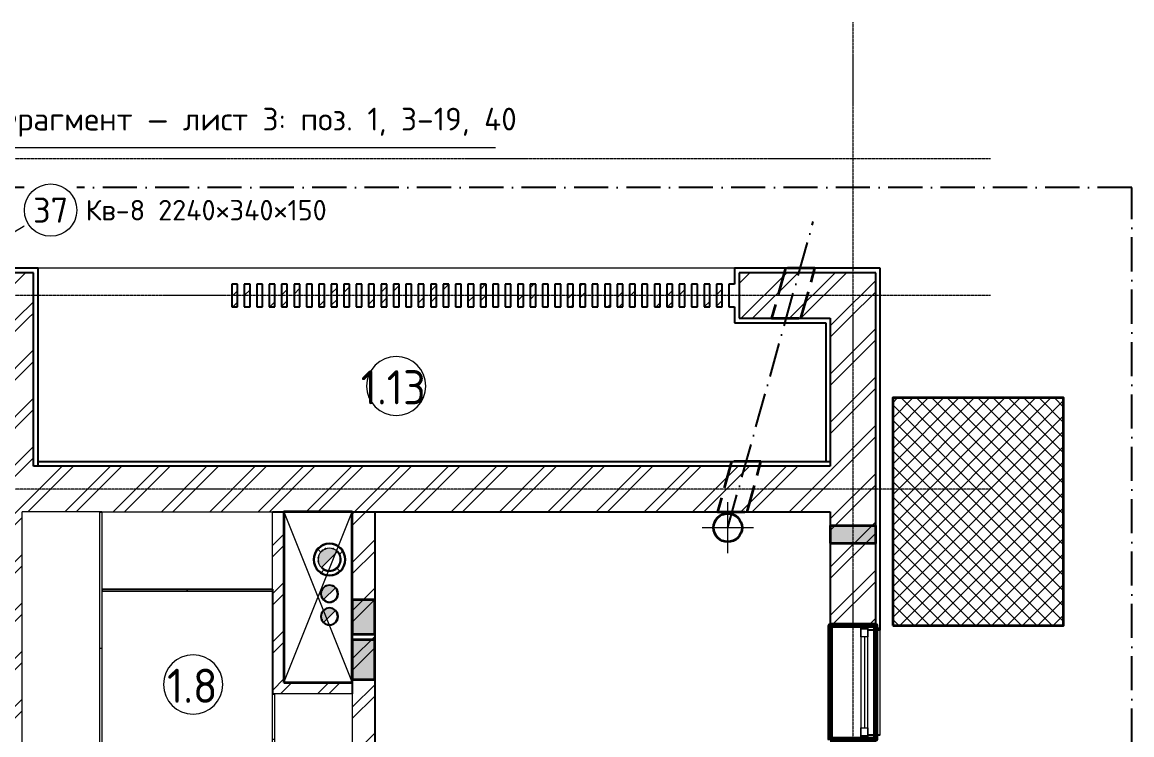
# Model space of a CAD drawing. Header units: millimetres. Extents: x -5016 to 63303, y -6019 to 98943.
# Drawn here: x 12700 to 22450, y 11640 to 17902 of the extents above; entities that cross this region are included whole.
import ezdxf
from ezdxf.enums import TextEntityAlignment as Align

# ---------------------------------------------------------------- set-up
doc = ezdxf.new("R2010")
doc.units = ezdxf.units.MM
for name, pattern in [('ОВ_ШП', [460, 300, -80, 0, -80]), ('ОВ_ШТРИХ', [330, 240, -90]), ('Осевая 12-2-2', [16, 12, -2, 0, -2])]:
    doc.linetypes.add(name, pattern=pattern)
for name, color, linetype, lineweight in [('A-AREA-IDEN', 8, 'Continuous', 13), ('A-COLS', 8, 'Continuous', 13), ('A-DETL-GENF', 9, 'Continuous', 13), ('A-FLOR', 9, 'Continuous', 13), ('A-GLAZ', 8, 'Continuous', 13), ('A-WALL', 8, 'Continuous', 13), ('A-WALL-PATT', 8, 'Continuous', 13), ('I-FURN', 9, 'Continuous', 13), ('S-GRID', 8, 'Continuous', 13), ('АР_подложка', 8, 'Continuous', 13), ('ОВ_выноски', 7, 'Continuous', 18), ('ОВ_марки', 7, 'Continuous', 18), ('ТЗ_АР', 5, 'Continuous', 35), ('ТЗ_АР_зоны', 5, 'Continuous', 13), ('ТЗ_АР_марки', 7, 'Continuous', 18), ('ТЗ_АР_площ', 8, 'Continuous', 18)]:
    doc.layers.add(name, color=color, linetype=linetype, lineweight=lineweight)
doc.styles.add('GOST', font='isocpeur.ttf', dxfattribs={"width": 0.9})
doc.styles.add('GOST Common', font='GOST_Common.ttf', dxfattribs={"height": 300})
pattern_1 = [(45, (0, 0), (-212.132, 212.132), []), (45, (0, 100), (-212.132, 212.132), [])]

# ---------------------------------------------------------------- blocks, each defined once
blk = doc.blocks.new('INT 18 Шкаф - INT 18 Шкаф-1611660-Этаж 1 - Планировка')
at = {"layer": 'I-FURN'}
for p, q in [((-400, 350), (400, 350)), ((-400, 350), (-400, -330)), ((400, -330), (400, 350)), ((400, -330), (-400, -330)), ((-398.5, -332), (-0.8, -332)), ((-398.5, -332), (-398.5, -350)), ((-0.8, -350), (-398.5, -350)), ((-0.8, -350), (-0.8, -332)), ((0.8, -332), (398.5, -332)), ((0.8, -332), (0.8, -350)), ((398.5, -350), (0.8, -350)), ((398.5, -350), (398.5, -332))]:
    blk.add_line(p, q, dxfattribs=at)
blk = doc.blocks.new('INT 20 Окно Прямоугольник 1ст - INT 20 Окно Прямоугольник 1ст 1000-3000h-1568821-Этаж 1 - Планировка')
at = {"layer": 'A-GLAZ'}
for p, q in [((460, 240), (-460, 240)), ((-500, 130), (-400, 130)), ((-470, 130), (-500, 130)), ((-470, 70), (-470, 130)), ((-400, 130), (-470, 130)), ((-470, 130), (-470, 70)), ((400, 130), (500, 130)), ((470, 130), (400, 130)), ((500, 130), (470, 130)), ((470, 130), (470, 70)), ((470, 70), (470, 130)), ((-500, 70), (-470, 70)), ((-400, 70), (-500, 70)), ((-470, 70), (-400, 70)), ((500, 70), (400, 70)), ((400, 70), (470, 70)), ((470, 70), (500, 70)), ((-500, -200), (-500, -220)), ((-500, -220), (500, -220)), ((500, -220), (500, -200))]:
    blk.add_line(p, q, dxfattribs=at)
blk = doc.blocks.new('INT 20 Откосы окон снаружи Прямоугольник - INT 20 Откосы окон снаружи Прямоугольник-1566574-Этаж 1 - Планировка')
at = {"layer": 'A-WALL', "lineweight": 25}
for p, q in [((-476.7, 30), (-476.7, -80)), ((443.3, -80), (443.3, 30))]:
    blk.add_line(p, q, dxfattribs=at)
blk = doc.blocks.new('INT 20 Створка - 05_ Правое поворотно-откидное-1566575-Этаж 1 - Планировка')
at = {"layer": 'A-GLAZ'}
for p, q in [((400, 30), (-400, 30)), ((-400, 30), (-400, -30)), ((400, 30), (-400, 30)), ((-400, 30), (-400, -30)), ((400, -30), (400, 30)), ((400, -30), (400, 30)), ((-400, 0), (400, 0)), ((-400, -30), (400, -30)), ((-400, -30), (400, -30))]:
    blk.add_line(p, q, dxfattribs=at)
blk = doc.blocks.new('INT 18 Шкаф - INT 18 Шкаф-1565127-Этаж 1 - Планировка')
at = {"layer": 'I-FURN'}
for p, q in [((-750, 350), (750, 350)), ((-750, 350), (-750, -330)), ((750, -330), (750, 350)), ((750, -330), (-750, -330)), ((-748.5, -332), (-0.8, -332)), ((-748.5, -332), (-748.5, -350)), ((-0.8, -350), (-748.5, -350)), ((-0.8, -350), (-0.8, -332)), ((0.8, -332), (748.5, -332)), ((0.8, -332), (0.8, -350)), ((748.5, -350), (0.8, -350)), ((748.5, -350), (748.5, -332))]:
    blk.add_line(p, q, dxfattribs=at)
blk = doc.blocks.new('INT 18 Шкаф - INT 18 Шкаф-1565469-Этаж 1 - Планировка')
at = {"layer": 'I-FURN'}
for p, q in [((-1200, 330), (-1200, -350)), ((-1200, 330), (1200, 330)), ((-1198.5, 350), (-1198.5, 332)), ((-0.8, 332), (-1198.5, 332)), ((-520, 350), (-0.8, 350)), ((-0.8, 332), (-0.8, 350)), ((0.8, 350), (1198.5, 350)), ((0.8, 350), (0.8, 332)), ((1198.5, 332), (0.8, 332)), ((1198.5, 332), (1198.5, 350)), ((1200, -350), (1200, 330)), ((1200, -350), (-1200, -350))]:
    blk.add_line(p, q, dxfattribs=at)
blk = doc.blocks.new('INT Марка помещения - Номер помещения _ Площадь _ Имя-1615504-Этаж 1 - Планировка')
at = {"layer": 'A-AREA-IDEN'}
for start, end in [(360, 180), (180, 360)]:
    blk.add_arc((0, 0), 2.6, start, end, dxfattribs=at)
blk = doc.blocks.new('АР_plan1')
at = {"layer": 'A-COLS'}
h = blk.add_hatch(dxfattribs=at)
h.set_pattern_fill('FP_3', color=256, style=0, pattern_type=2)
h.set_pattern_definition([(45, (0, 0), (-141.4214, 141.4214), []), (135, (0, 0), (-141.4214, -141.4214), [])])
h.paths.add_polyline_path([(17568.2, 17714.6), (17607.1, 17720.2), (17642.8, 17736.6), (17672.5, 17762.3), (17693.7, 17795.3), (17704.8, 17833), (17704.8, 17872.3), (17693.1, 17910.9), (17672.5, 17943), (17642.8, 17968.7), (17607.1, 17985.1), (17568.2, 17990.6), (17529.3, 17985.1), (17493.6, 17968.7), (17463.9, 17943), (17442.7, 17910), (17431.6, 17872.3), (17431.6, 17833), (17442.7, 17795.3), (17463.9, 17762.3), (17493.6, 17736.6), (17529.3, 17720.2)])
h.paths.add_polyline_path([(17568.2, 17752.6), (17534, 17758.7), (17503.9, 17776), (17481.6, 17802.6), (17471.6, 17826.8), (17468.2, 17852.6), (17471.6, 17878.5), (17481.6, 17902.6), (17497.5, 17923.4), (17518.2, 17939.2), (17542.3, 17949.2), (17568.2, 17952.6), (17594.1, 17949.2), (17618.2, 17939.2), (17638.1, 17922.5), (17654.8, 17902.6), (17666.7, 17870), (17666.7, 17835.3), (17654.8, 17802.6), (17632.5, 17776), (17602.4, 17758.7)])
at = {"layer": 'A-DETL-GENF'}
for points in [[(17497.5, 17781.9), (17638.9, 17923.4), (17618.2, 17939.2), (17594.1, 17949.2), (17568.2, 17952.6), (17542.3, 17949.2), (17518.2, 17939.2), (17497.5, 17923.4), (17481.6, 17902.6), (17471.6, 17878.5), (17468.2, 17852.6), (17471.6, 17826.8), (17481.6, 17802.6)], [(17516.6, 17501), (17619.8, 17604.3), (17604.7, 17615.9), (17587.1, 17623.2), (17568.2, 17625.6), (17549.3, 17623.2), (17531.7, 17615.9), (17516.6, 17604.3), (17505, 17589.1), (17497.7, 17571.5), (17495.2, 17552.6), (17497.7, 17533.7), (17505, 17516.1)], [(17516.6, 17301), (17619.8, 17404.3), (17604.7, 17415.9), (17587.1, 17423.2), (17568.2, 17425.6), (17549.3, 17423.2), (17531.7, 17415.9), (17516.6, 17404.3), (17503.7, 17386), (17497.7, 17371.5), (17495.2, 17352.6), (17497.7, 17333.7), (17505, 17316.1)]]:
    blk.add_hatch(color=256, dxfattribs=at).paths.add_polyline_path(points)
at = {"layer": 'A-WALL-PATT', "lineweight": 9}
h = blk.add_hatch(dxfattribs=at)
h.set_pattern_fill('FP_1', color=256, style=0, pattern_type=2)
h.set_pattern_definition(pattern_1)
h.paths.add_polyline_path([(14929.8, 19972.6), (14968.2, 19972.6), (14968.2, 20372.6), (14428.2, 20372.6), (14428.2, 19972.6), (14568.2, 19972.6)])
h.paths.add_polyline_path([(11868.2, 19972.6), (12008.2, 19972.6), (12008.2, 20372.6), (11868.2, 20372.6), (11868.2, 20242.6)])
h = blk.add_hatch(dxfattribs=at)
h.set_pattern_fill('FP_1', color=256, style=0, pattern_type=2)
h.set_pattern_definition(pattern_1)
h.paths.add_polyline_path([(21968.2, 19972.6), (22368.2, 19972.6), (22368.2, 20372.6), (21168.2, 20372.6), (21168.2, 19972.6)])
h = blk.add_hatch(dxfattribs=at)
h.set_pattern_fill('FP_1', color=256, style=0, pattern_type=2)
h.set_pattern_definition(pattern_1)
h.paths.add_polyline_path([(16710.8, 20072.6), (16760.8, 20072.6), (16760.8, 20272.6), (16710.8, 20272.6)])
h = blk.add_hatch(dxfattribs=at)
h.set_pattern_fill('FP_1', color=256, style=0, pattern_type=2)
h.set_pattern_definition(pattern_1)
h.paths.add_polyline_path([(16820, 20072.6), (16870, 20072.6), (16870, 20272.6), (16820, 20272.6)])
h = blk.add_hatch(dxfattribs=at)
h.set_pattern_fill('FP_1', color=256, style=0, pattern_type=2)
h.set_pattern_definition(pattern_1)
h.paths.add_polyline_path([(17038.4, 20072.6), (17088.4, 20072.6), (17088.4, 20272.6), (17038.4, 20272.6)])
h = blk.add_hatch(dxfattribs=at)
h.set_pattern_fill('FP_1', color=256, style=0, pattern_type=2)
h.set_pattern_definition(pattern_1)
h.paths.add_polyline_path([(17147.6, 20072.6), (17197.6, 20072.6), (17197.6, 20272.6), (17147.6, 20272.6)])
h = blk.add_hatch(dxfattribs=at)
h.set_pattern_fill('FP_1', color=256, style=0, pattern_type=2)
h.set_pattern_definition(pattern_1)
h.paths.add_polyline_path([(17256.8, 20072.6), (17306.8, 20072.6), (17306.8, 20272.6), (17256.8, 20272.6)])
h = blk.add_hatch(dxfattribs=at)
h.set_pattern_fill('FP_1', color=256, style=0, pattern_type=2)
h.set_pattern_definition(pattern_1)
h.paths.add_polyline_path([(17475.1, 20072.6), (17525.1, 20072.6), (17525.1, 20272.6), (17475.1, 20272.6)])
h = blk.add_hatch(dxfattribs=at)
h.set_pattern_fill('FP_1', color=256, style=0, pattern_type=2)
h.set_pattern_definition(pattern_1)
h.paths.add_polyline_path([(17584.3, 20072.6), (17634.3, 20072.6), (17634.3, 20272.6), (17584.3, 20272.6)])
h = blk.add_hatch(dxfattribs=at)
h.set_pattern_fill('FP_1', color=256, style=0, pattern_type=2)
h.set_pattern_definition(pattern_1)
h.paths.add_polyline_path([(17693.5, 20072.6), (17743.5, 20072.6), (17743.5, 20272.6), (17693.5, 20272.6)])
h = blk.add_hatch(dxfattribs=at)
h.set_pattern_fill('FP_1', color=256, style=0, pattern_type=2)
h.set_pattern_definition(pattern_1)
h.paths.add_polyline_path([(17802.7, 20072.6), (17852.7, 20072.6), (17852.7, 20272.6), (17802.7, 20272.6)])
h = blk.add_hatch(dxfattribs=at)
h.set_pattern_fill('FP_1', color=256, style=0, pattern_type=2)
h.set_pattern_definition(pattern_1)
h.paths.add_polyline_path([(17911.9, 20072.6), (17961.9, 20072.6), (17961.9, 20272.6), (17911.9, 20272.6)])
h = blk.add_hatch(dxfattribs=at)
h.set_pattern_fill('FP_1', color=256, style=0, pattern_type=2)
h.set_pattern_definition(pattern_1)
h.paths.add_polyline_path([(18021.1, 20072.6), (18071.1, 20072.6), (18071.1, 20272.6), (18021.1, 20272.6)])
h = blk.add_hatch(dxfattribs=at)
h.set_pattern_fill('FP_1', color=256, style=0, pattern_type=2)
h.set_pattern_definition(pattern_1)
h.paths.add_polyline_path([(18130.2, 20072.6), (18180.2, 20072.6), (18180.2, 20272.6), (18130.2, 20272.6)])
h = blk.add_hatch(dxfattribs=at)
h.set_pattern_fill('FP_1', color=256, style=0, pattern_type=2)
h.set_pattern_definition(pattern_1)
h.paths.add_polyline_path([(18239.4, 20072.6), (18289.4, 20072.6), (18289.4, 20272.6), (18239.4, 20272.6)])
h = blk.add_hatch(dxfattribs=at)
h.set_pattern_fill('FP_1', color=256, style=0, pattern_type=2)
h.set_pattern_definition(pattern_1)
h.paths.add_polyline_path([(18348.6, 20072.6), (18398.6, 20072.6), (18398.6, 20272.6), (18348.6, 20272.6)])
h = blk.add_hatch(dxfattribs=at)
h.set_pattern_fill('FP_1', color=256, style=0, pattern_type=2)
h.set_pattern_definition(pattern_1)
h.paths.add_polyline_path([(18457.8, 20072.6), (18507.8, 20072.6), (18507.8, 20272.6), (18457.8, 20272.6)])
h = blk.add_hatch(dxfattribs=at)
h.set_pattern_fill('FP_1', color=256, style=0, pattern_type=2)
h.set_pattern_definition(pattern_1)
h.paths.add_polyline_path([(18567, 20072.6), (18617, 20072.6), (18617, 20272.6), (18567, 20272.6)])
h = blk.add_hatch(dxfattribs=at)
h.set_pattern_fill('FP_1', color=256, style=0, pattern_type=2)
h.set_pattern_definition(pattern_1)
h.paths.add_polyline_path([(18676.2, 20072.6), (18726.2, 20072.6), (18726.2, 20272.6), (18676.2, 20272.6)])
h = blk.add_hatch(dxfattribs=at)
h.set_pattern_fill('FP_1', color=256, style=0, pattern_type=2)
h.set_pattern_definition(pattern_1)
h.paths.add_polyline_path([(18785.3, 20072.6), (18835.3, 20072.6), (18835.3, 20272.6), (18785.3, 20272.6)])
h = blk.add_hatch(dxfattribs=at)
h.set_pattern_fill('FP_1', color=256, style=0, pattern_type=2)
h.set_pattern_definition(pattern_1)
h.paths.add_polyline_path([(18894.5, 20072.6), (18944.5, 20072.6), (18944.5, 20272.6), (18894.5, 20272.6)])
h = blk.add_hatch(dxfattribs=at)
h.set_pattern_fill('FP_1', color=256, style=0, pattern_type=2)
h.set_pattern_definition(pattern_1)
h.paths.add_polyline_path([(19112.9, 20072.6), (19162.9, 20072.6), (19162.9, 20272.6), (19112.9, 20272.6)])
h = blk.add_hatch(dxfattribs=at)
h.set_pattern_fill('FP_1', color=256, style=0, pattern_type=2)
h.set_pattern_definition(pattern_1)
h.paths.add_polyline_path([(19222.1, 20072.6), (19272.1, 20072.6), (19272.1, 20272.6), (19222.1, 20272.6)])
h = blk.add_hatch(dxfattribs=at)
h.set_pattern_fill('FP_1', color=256, style=0, pattern_type=2)
h.set_pattern_definition(pattern_1)
h.paths.add_polyline_path([(19331.3, 20072.6), (19381.3, 20072.6), (19381.3, 20272.6), (19331.3, 20272.6)])
h = blk.add_hatch(dxfattribs=at)
h.set_pattern_fill('FP_1', color=256, style=0, pattern_type=2)
h.set_pattern_definition(pattern_1)
h.paths.add_polyline_path([(19549.6, 20072.6), (19599.6, 20072.6), (19599.6, 20272.6), (19549.6, 20272.6)])
h = blk.add_hatch(dxfattribs=at)
h.set_pattern_fill('FP_1', color=256, style=0, pattern_type=2)
h.set_pattern_definition(pattern_1)
h.paths.add_polyline_path([(19658.8, 20072.6), (19708.8, 20072.6), (19708.8, 20272.6), (19658.8, 20272.6)])
h = blk.add_hatch(dxfattribs=at)
h.set_pattern_fill('FP_1', color=256, style=0, pattern_type=2)
h.set_pattern_definition(pattern_1)
h.paths.add_polyline_path([(19768, 20072.6), (19818, 20072.6), (19818, 20272.6), (19768, 20272.6)])
h = blk.add_hatch(dxfattribs=at)
h.set_pattern_fill('FP_1', color=256, style=0, pattern_type=2)
h.set_pattern_definition(pattern_1)
h.paths.add_polyline_path([(19986.4, 20072.6), (20036.4, 20072.6), (20036.4, 20272.6), (19986.4, 20272.6)])
h = blk.add_hatch(dxfattribs=at)
h.set_pattern_fill('FP_1', color=256, style=0, pattern_type=2)
h.set_pattern_definition(pattern_1)
h.paths.add_polyline_path([(20095.5, 20072.6), (20145.5, 20072.6), (20145.5, 20272.6), (20095.5, 20272.6)])
h = blk.add_hatch(dxfattribs=at)
h.set_pattern_fill('FP_1', color=256, style=0, pattern_type=2)
h.set_pattern_definition(pattern_1)
h.paths.add_polyline_path([(20204.7, 20072.6), (20254.7, 20072.6), (20254.7, 20272.6), (20204.7, 20272.6)])
h = blk.add_hatch(dxfattribs=at)
h.set_pattern_fill('FP_1', color=256, style=0, pattern_type=2)
h.set_pattern_definition(pattern_1)
h.paths.add_polyline_path([(20423.1, 20072.6), (20473.1, 20072.6), (20473.1, 20272.6), (20423.1, 20272.6)])
h = blk.add_hatch(dxfattribs=at)
h.set_pattern_fill('FP_1', color=256, style=0, pattern_type=2)
h.set_pattern_definition(pattern_1)
h.paths.add_polyline_path([(20532.3, 20072.6), (20582.3, 20072.6), (20582.3, 20272.6), (20532.3, 20272.6)])
h = blk.add_hatch(dxfattribs=at)
h.set_pattern_fill('FP_1', color=256, style=0, pattern_type=2)
h.set_pattern_definition(pattern_1)
h.paths.add_polyline_path([(20641.5, 20072.6), (20691.5, 20072.6), (20691.5, 20272.6), (20641.5, 20272.6)])
h = blk.add_hatch(dxfattribs=at)
h.set_pattern_fill('FP_1', color=256, style=0, pattern_type=2)
h.set_pattern_definition(pattern_1)
h.paths.add_polyline_path([(20859.8, 20072.6), (20909.8, 20072.6), (20909.8, 20272.6), (20859.8, 20272.6)])
h = blk.add_hatch(dxfattribs=at)
h.set_pattern_fill('FP_1', color=256, style=0, pattern_type=2)
h.set_pattern_definition(pattern_1)
h.paths.add_polyline_path([(20969, 20072.6), (21019, 20072.6), (21019, 20272.6), (20969, 20272.6)])
h = blk.add_hatch(dxfattribs=at)
h.set_pattern_fill('FP_1', color=256, style=0, pattern_type=2)
h.set_pattern_definition(pattern_1)
h.paths.add_polyline_path([(14568.2, 18672.6), (14968.2, 18672.6), (14968.2, 19972.6), (14568.2, 19972.6)])
h = blk.add_hatch(dxfattribs=at)
h.set_pattern_fill('FP_1', color=256, style=0, pattern_type=2)
h.set_pattern_definition(pattern_1)
h.paths.add_polyline_path([(22368.2, 18672.6), (22368.2, 19972.6), (21968.2, 19972.6), (21968.2, 18672.6), (22150.4, 18672.6)])
h = blk.add_hatch(dxfattribs=at)
h.set_pattern_fill('FP_1', color=256, style=0, pattern_type=2)
h.set_pattern_definition(pattern_1)
h.paths.add_polyline_path([(21968.2, 18272.6), (21968.2, 18672.6), (14568.2, 18672.6), (14568.2, 18272.6), (20706.2, 18272.6)])
h = blk.add_hatch(dxfattribs=at)
h.set_pattern_fill('FP_1', color=256, style=0, pattern_type=2)
h.set_pattern_definition(pattern_1)
h.paths.add_polyline_path([(21968.2, 5972.6), (22368.2, 5972.6), (22368.2, 7012.6), (22298.2, 7012.6), (22298.2, 8732.6), (22368.2, 8732.6), (22368.2, 10662.6), (22298.2, 10662.6), (22298.2, 12382.6), (22368.2, 12382.6), (22368.2, 14147.6), (21968.2, 14147.6), (21968.2, 12422.6), (22238.2, 12422.6), (22238.2, 10622.6), (21968.2, 10622.6), (21968.2, 8772.6), (22238.2, 8772.6), (22238.2, 6972.6), (21968.2, 6972.6), (21968.2, 6100.5)])
h.paths.add_polyline_path([(22368.2, 15247.6), (22368.2, 16272.6), (21968.2, 16272.6), (21968.2, 15247.6)])
h.paths.add_polyline_path([(21968.2, 17272.6), (22368.2, 17272.6), (22368.2, 18672.6), (21968.2, 18672.6), (21968.2, 18173.4)])
h = blk.add_hatch(dxfattribs=at)
h.set_pattern_fill('FP_1', color=256, style=0, pattern_type=2)
h.set_pattern_definition(pattern_1)
h.paths.add_polyline_path([(14868.2, 5972.6), (14868.2, 7372.6), (14568.2, 7372.6), (14568.2, 5972.6)])
h.paths.add_polyline_path([(14868.2, 8272.6), (14868.2, 13947.6), (14568.2, 13947.6), (14568.2, 8272.6)])
h.paths.add_polyline_path([(14568.2, 15447.6), (14868.2, 15447.6), (14868.2, 18272.6), (14568.2, 18272.6), (14568.2, 15872.6)])
h = blk.add_hatch(dxfattribs=at)
h.set_pattern_fill('FP_1', color=256, style=0, pattern_type=2)
h.set_pattern_definition(pattern_1)
h.paths.add_polyline_path([(17168.2, 16672.6), (17168.2, 18272.6), (17068.2, 18272.6), (17068.2, 16672.6), (17088.2, 16672.6)])
h = blk.add_hatch(dxfattribs=at)
h.set_pattern_fill('FP_1', color=256, style=0, pattern_type=2)
h.set_pattern_definition(pattern_1)
h.paths.add_polyline_path([(17968.2, 13722.6), (17968.2, 14247.6), (17768.2, 14247.6), (17768.2, 13722.6), (17818, 13722.6)])
h.paths.add_polyline_path([(17768.2, 15147.6), (17968.2, 15147.6), (17968.2, 18272.6), (17768.2, 18272.6), (17768.2, 15672.6)])
h = blk.add_hatch(dxfattribs=at)
h.set_pattern_fill('FP_1', color=256, style=0, pattern_type=2)
h.set_pattern_definition(pattern_1)
h.paths.add_polyline_path([(17168.2, 16772.6), (17168.2, 16672.6), (17768.2, 16672.6), (17768.2, 16772.6)])
at = {"layer": 'A-COLS', "lineweight": 25}
for centre, radius, start, end in [((17568.2, 17852.6), 140, 90, 270), ((17568.2, 17852.6), 138, 90, 270), ((17568.2, 17852.6), 138, 90, 270), ((17568.2, 17852.6), 100, 107.97699, 113.35458), ((17568.2, 17852.6), 100, 107.97699, 113.35458), ((17568.2, 17852.6), 140, 270, 90), ((17568.2, 17852.6), 138, 270, 90), ((17568.2, 17852.6), 138, 270, 90), ((17568.2, 17852.6), 100, 66.64542, 72.02301), ((17568.2, 17852.6), 100, 66.64542, 72.02301), ((17568.2, 17852.6), 100, 167.97699, 173.35458), ((17568.2, 17852.6), 100, 167.97699, 173.35458), ((17568.2, 17852.6), 100, 126.64542, 132.02301), ((17568.2, 17852.6), 100, 126.64542, 132.02301), ((17568.2, 17852.6), 100, 270, 44.96173), ((17568.2, 17852.6), 100, 270, 44.96173), ((17568.2, 17852.6), 98, 270, 44.23197), ((17568.2, 17852.6), 100, 47.97699, 53.35458), ((17568.2, 17852.6), 100, 47.97699, 53.35458), ((17568.2, 17852.6), 100, 186.64542, 192.02301), ((17568.2, 17852.6), 100, 186.64542, 192.02301), ((17568.2, 17852.6), 100, 224.96173, 270), ((17568.2, 17852.6), 100, 224.96173, 270), ((17568.2, 17852.6), 98, 224.96173, 270), ((17568.2, 17552.6), 75, 90, 270), ((17568.2, 17552.6), 73, 154.97124, 160.02876), ((17568.2, 17552.6), 73, 109.97124, 115.02876), ((17568.2, 17552.6), 75, 270, 90), ((17568.2, 17552.6), 73, 270, 45), ((17568.2, 17552.6), 73, 64.97124, 70.02876), ((17568.2, 17552.6), 73, 199.97124, 205.02876), ((17568.2, 17552.6), 73, 225, 270), ((17568.2, 17352.6), 75, 90, 270), ((17568.2, 17352.6), 73, 154.97124, 160.02876), ((17568.2, 17352.6), 73, 109.97124, 115.02876), ((17568.2, 17352.6), 75, 270, 90), ((17568.2, 17352.6), 73, 270, 45), ((17568.2, 17352.6), 73, 64.97124, 70.02876), ((17568.2, 17352.6), 73, 199.97124, 205.02876), ((17568.2, 17352.6), 73, 225, 270)]:
    blk.add_arc(centre, radius, start, end, dxfattribs=at)
at = {"layer": 'A-DETL-GENF'}
for p, q in [((17497.5, 17781.9), (17638.9, 17923.4)), ((17516.6, 17501), (17619.8, 17604.3)), ((17516.6, 17301), (17619.8, 17404.3))]:
    blk.add_line(p, q, dxfattribs=at)
for centre, radius in [((17568.2, 17852.6), 100), ((17568.2, 17552.6), 73), ((17568.2, 17352.6), 73)]:
    blk.add_arc(centre, radius, 45, 225, dxfattribs=at)
at = {"layer": 'A-FLOR'}
blk.add_line((21128.2, 20412.6), (15008.2, 20412.6), dxfattribs=at)
at = {"layer": 'A-WALL', "lineweight": 25}
for p, q in [((15008.2, 20412.6), (14388.2, 20412.6)), ((15008.2, 18672.6), (15008.2, 20412.6)), ((21128.2, 20412.6), (21128.2, 20272.6)), ((22408.2, 20412.6), (21128.2, 20412.6)), ((22408.2, 17232.6), (22408.2, 20412.6)), ((14968.2, 20372.6), (14428.2, 20372.6)), ((14968.2, 18672.6), (14968.2, 20372.6)), ((22368.2, 20372.6), (21168.2, 20372.6)), ((21168.2, 20372.6), (21168.2, 19972.6)), ((22368.2, 17272.6), (22368.2, 20372.6)), ((16710.8, 20272.6), (16710.8, 20072.6)), ((16760.8, 20272.6), (16710.8, 20272.6)), ((16760.8, 20072.6), (16760.8, 20272.6)), ((16820, 20272.6), (16820, 20072.6)), ((16870, 20272.6), (16820, 20272.6)), ((16870, 20072.6), (16870, 20272.6)), ((16929.2, 20272.6), (16929.2, 20072.6)), ((16979.2, 20272.6), (16929.2, 20272.6)), ((16979.2, 20072.6), (16979.2, 20272.6)), ((17038.4, 20272.6), (17038.4, 20072.6)), ((17088.4, 20272.6), (17038.4, 20272.6)), ((17088.4, 20072.6), (17088.4, 20272.6)), ((17147.6, 20272.6), (17147.6, 20072.6)), ((17197.6, 20272.6), (17147.6, 20272.6)), ((17197.6, 20072.6), (17197.6, 20272.6)), ((17256.8, 20272.6), (17256.8, 20072.6)), ((17306.8, 20272.6), (17256.8, 20272.6)), ((17306.8, 20072.6), (17306.8, 20272.6)), ((17365.9, 20272.6), (17365.9, 20072.6)), ((17415.9, 20272.6), (17365.9, 20272.6)), ((17415.9, 20072.6), (17415.9, 20272.6)), ((17475.1, 20272.6), (17475.1, 20072.6)), ((17525.1, 20272.6), (17475.1, 20272.6)), ((17525.1, 20072.6), (17525.1, 20272.6)), ((17584.3, 20272.6), (17584.3, 20072.6)), ((17634.3, 20272.6), (17584.3, 20272.6)), ((17634.3, 20072.6), (17634.3, 20272.6)), ((17693.5, 20272.6), (17693.5, 20072.6)), ((17743.5, 20272.6), (17693.5, 20272.6)), ((17743.5, 20072.6), (17743.5, 20272.6)), ((17802.7, 20272.6), (17802.7, 20072.6)), ((17852.7, 20272.6), (17802.7, 20272.6)), ((17852.7, 20072.6), (17852.7, 20272.6)), ((17911.9, 20272.6), (17911.9, 20072.6)), ((17961.9, 20272.6), (17911.9, 20272.6)), ((17961.9, 20072.6), (17961.9, 20272.6)), ((18021.1, 20272.6), (18021.1, 20072.6)), ((18071.1, 20272.6), (18021.1, 20272.6)), ((18071.1, 20072.6), (18071.1, 20272.6)), ((18130.2, 20272.6), (18130.2, 20072.6)), ((18180.2, 20272.6), (18130.2, 20272.6)), ((18180.2, 20072.6), (18180.2, 20272.6)), ((18239.4, 20272.6), (18239.4, 20072.6)), ((18289.4, 20272.6), (18239.4, 20272.6)), ((18289.4, 20072.6), (18289.4, 20272.6)), ((18348.6, 20272.6), (18348.6, 20072.6)), ((18398.6, 20272.6), (18348.6, 20272.6)), ((18398.6, 20072.6), (18398.6, 20272.6)), ((18457.8, 20272.6), (18457.8, 20072.6)), ((18507.8, 20272.6), (18457.8, 20272.6)), ((18507.8, 20072.6), (18507.8, 20272.6)), ((18567, 20272.6), (18567, 20072.6)), ((18617, 20272.6), (18567, 20272.6)), ((18617, 20072.6), (18617, 20272.6)), ((18676.2, 20272.6), (18676.2, 20072.6)), ((18726.2, 20272.6), (18676.2, 20272.6)), ((18726.2, 20072.6), (18726.2, 20272.6)), ((18785.3, 20272.6), (18785.3, 20072.6)), ((18835.3, 20272.6), (18785.3, 20272.6)), ((18835.3, 20072.6), (18835.3, 20272.6)), ((18894.5, 20272.6), (18894.5, 20072.6)), ((18944.5, 20272.6), (18894.5, 20272.6)), ((18944.5, 20072.6), (18944.5, 20272.6)), ((19003.7, 20272.6), (19003.7, 20072.6)), ((19053.7, 20272.6), (19003.7, 20272.6)), ((19053.7, 20072.6), (19053.7, 20272.6)), ((19112.9, 20272.6), (19112.9, 20072.6)), ((19162.9, 20272.6), (19112.9, 20272.6)), ((19162.9, 20072.6), (19162.9, 20272.6)), ((19222.1, 20272.6), (19222.1, 20072.6)), ((19272.1, 20272.6), (19222.1, 20272.6)), ((19272.1, 20072.6), (19272.1, 20272.6)), ((19331.3, 20272.6), (19331.3, 20072.6)), ((19381.3, 20272.6), (19331.3, 20272.6)), ((19381.3, 20072.6), (19381.3, 20272.6)), ((19440.4, 20272.6), (19440.4, 20072.6)), ((19490.4, 20272.6), (19440.4, 20272.6)), ((19490.4, 20072.6), (19490.4, 20272.6)), ((19549.6, 20272.6), (19549.6, 20072.6)), ((19599.6, 20272.6), (19549.6, 20272.6)), ((19599.6, 20072.6), (19599.6, 20272.6)), ((19658.8, 20272.6), (19658.8, 20072.6)), ((19708.8, 20272.6), (19658.8, 20272.6)), ((19708.8, 20072.6), (19708.8, 20272.6)), ((19768, 20272.6), (19768, 20072.6)), ((19818, 20272.6), (19768, 20272.6)), ((19818, 20072.6), (19818, 20272.6)), ((19877.2, 20272.6), (19877.2, 20072.6)), ((19927.2, 20272.6), (19877.2, 20272.6)), ((19927.2, 20072.6), (19927.2, 20272.6)), ((19986.4, 20272.6), (19986.4, 20072.6)), ((20036.4, 20272.6), (19986.4, 20272.6)), ((20036.4, 20072.6), (20036.4, 20272.6)), ((20095.5, 20272.6), (20095.5, 20072.6)), ((20145.5, 20272.6), (20095.5, 20272.6)), ((20145.5, 20072.6), (20145.5, 20272.6)), ((20204.7, 20272.6), (20204.7, 20072.6)), ((20254.7, 20272.6), (20204.7, 20272.6)), ((20254.7, 20072.6), (20254.7, 20272.6)), ((20313.9, 20272.6), (20313.9, 20072.6)), ((20363.9, 20272.6), (20313.9, 20272.6)), ((20363.9, 20072.6), (20363.9, 20272.6)), ((20423.1, 20272.6), (20423.1, 20072.6)), ((20473.1, 20272.6), (20423.1, 20272.6)), ((20473.1, 20072.6), (20473.1, 20272.6)), ((20532.3, 20272.6), (20532.3, 20072.6)), ((20582.3, 20272.6), (20532.3, 20272.6)), ((20582.3, 20072.6), (20582.3, 20272.6)), ((20641.5, 20272.6), (20641.5, 20072.6)), ((20691.5, 20272.6), (20641.5, 20272.6)), ((20691.5, 20072.6), (20691.5, 20272.6)), ((20750.6, 20272.6), (20750.6, 20072.6)), ((20800.6, 20272.6), (20750.6, 20272.6)), ((20800.6, 20072.6), (20800.6, 20272.6)), ((20859.8, 20272.6), (20859.8, 20072.6)), ((20909.8, 20272.6), (20859.8, 20272.6)), ((20909.8, 20072.6), (20909.8, 20272.6)), ((20969, 20272.6), (20969, 20072.6)), ((21019, 20272.6), (20969, 20272.6)), ((21019, 20072.6), (21019, 20272.6)), ((21078.2, 20272.6), (21078.2, 20072.6)), ((21128.2, 20272.6), (21078.2, 20272.6)), ((16710.8, 20072.6), (16760.8, 20072.6)), ((16820, 20072.6), (16870, 20072.6)), ((16929.2, 20072.6), (16979.2, 20072.6)), ((17038.4, 20072.6), (17088.4, 20072.6)), ((17147.6, 20072.6), (17197.6, 20072.6)), ((17256.8, 20072.6), (17306.8, 20072.6)), ((17365.9, 20072.6), (17415.9, 20072.6)), ((17475.1, 20072.6), (17525.1, 20072.6)), ((17584.3, 20072.6), (17634.3, 20072.6)), ((17693.5, 20072.6), (17743.5, 20072.6)), ((17802.7, 20072.6), (17852.7, 20072.6)), ((17911.9, 20072.6), (17961.9, 20072.6)), ((18021.1, 20072.6), (18071.1, 20072.6)), ((18130.2, 20072.6), (18180.2, 20072.6)), ((18239.4, 20072.6), (18289.4, 20072.6)), ((18348.6, 20072.6), (18398.6, 20072.6)), ((18457.8, 20072.6), (18507.8, 20072.6)), ((18567, 20072.6), (18617, 20072.6)), ((18676.2, 20072.6), (18726.2, 20072.6)), ((18785.3, 20072.6), (18835.3, 20072.6)), ((18894.5, 20072.6), (18944.5, 20072.6)), ((19003.7, 20072.6), (19053.7, 20072.6)), ((19112.9, 20072.6), (19162.9, 20072.6)), ((19222.1, 20072.6), (19272.1, 20072.6)), ((19331.3, 20072.6), (19381.3, 20072.6)), ((19440.4, 20072.6), (19490.4, 20072.6)), ((19549.6, 20072.6), (19599.6, 20072.6)), ((19658.8, 20072.6), (19708.8, 20072.6)), ((19768, 20072.6), (19818, 20072.6)), ((19877.2, 20072.6), (19927.2, 20072.6)), ((19986.4, 20072.6), (20036.4, 20072.6)), ((20095.5, 20072.6), (20145.5, 20072.6)), ((20204.7, 20072.6), (20254.7, 20072.6)), ((20313.9, 20072.6), (20363.9, 20072.6)), ((20423.1, 20072.6), (20473.1, 20072.6)), ((20532.3, 20072.6), (20582.3, 20072.6)), ((20641.5, 20072.6), (20691.5, 20072.6)), ((20750.6, 20072.6), (20800.6, 20072.6)), ((20859.8, 20072.6), (20909.8, 20072.6)), ((20969, 20072.6), (21019, 20072.6)), ((21078.2, 20072.6), (21128.2, 20072.6)), ((21128.2, 20072.6), (21128.2, 19932.6)), ((21128.2, 19932.6), (21928.2, 19932.6)), ((21168.2, 19972.6), (21968.2, 19972.6)), ((21928.2, 19932.6), (21928.2, 18712.6)), ((21968.2, 19972.6), (21968.2, 18672.6)), ((21968.2, 18672.6), (14968.2, 18672.6)), ((21968.2, 18712.6), (15008.2, 18712.6)), ((15548.2, 18272.6), (15568.2, 18272.6)), ((17068.2, 18272.6), (21968.2, 18272.6)), ((17168.2, 16772.6), (17168.2, 18272.6)), ((17768.2, 18272.6), (17768.2, 16672.6)), ((17968.2, 15147.6), (17968.2, 18272.6)), ((21968.2, 18272.6), (21968.2, 17272.6)), ((17068.2, 17592.6), (17068.2, 16672.6)), ((21968.2, 17272.6), (22368.2, 17272.6)), ((22368.2, 17272.6), (22408.2, 17232.6)), ((17768.2, 16772.6), (17168.2, 16772.6)), ((17068.2, 16672.6), (17088.2, 16672.6))]:
    blk.add_line(p, q, dxfattribs=at)
at = {"layer": 'S-GRID', "color": 251, "linetype": 'Осевая 12-2-2', "true_color": 0x646464}
for p, q in [((22168.2, 22574.8), (22168.2, -1346.2)), ((23375.6, 21372.6), (-1176.1, 21372.6)), ((23375.6, 20172.6), (-1176.1, 20172.6)), ((23375.6, 18472.6), (-1176.1, 18472.6))]:
    blk.add_line(p, q, dxfattribs=at)
at = {"layer": 'A-AREA-IDEN', "xscale": 99.99999999999993, "yscale": 99.99999999999993, "zscale": 99.99999999999993}
for p in [(18154.8, 19377.7), (16369.9, 16754.9)]:
    blk.add_blockref('INT Марка помещения - Номер помещения _ Площадь _ Имя-1615504-Этаж 1 - Планировка', p, dxfattribs=at)
at = {"layer": 'A-GLAZ', "rotation": 269.9999999999999}
for name, p in [('INT 20 Окно Прямоугольник 1ст - INT 20 Окно Прямоугольник 1ст 1000-3000h-1568821-Этаж 1 - Планировка', (22168.2, 16772.6)), ('INT 20 Створка - 05_ Правое поворотно-откидное-1566575-Этаж 1 - Планировка', (22268.2, 16772.6))]:
    blk.add_blockref(name, p, dxfattribs=at)
at = {"layer": 'A-WALL', "lineweight": 25, "rotation": 269.9999999999999}
blk.add_blockref('INT 20 Откосы окон снаружи Прямоугольник - INT 20 Откосы окон снаружи Прямоугольник-1566574-Этаж 1 - Планировка', (22378.2, 16755.9), dxfattribs=at)
at = {"layer": 'I-FURN'}
for name, p, rotation in [('INT 18 Шкаф - INT 18 Шкаф-1565469-Этаж 1 - Планировка', (15218.2, 17072.6), 270.0000000000002), ('INT 18 Шкаф - INT 18 Шкаф-1611660-Этаж 1 - Планировка', (17418.2, 16272.6), 269.9999999999993)]:
    blk.add_blockref(name, p, dxfattribs=dict(at, rotation=rotation))
blk.add_blockref('INT 18 Шкаф - INT 18 Шкаф-1565127-Этаж 1 - Планировка', (16318.2, 17922.6), dxfattribs=at)
at = {"layer": 'A-AREA-IDEN', "char_height": 300, "attachment_point": 1, "style": 'GOST Common'}
for s, insert, width in [('1.13', (17843.4, 19516.5), 761.603), ('1.8', (16141, 16893.7), 561.181)]:
    blk.add_mtext(s, dxfattribs=dict(at, insert=insert, width=width))

msp = doc.modelspace()

# ---------------------------------------------------------------- block references
at = {"layer": 'АР_подложка'}
msp.add_blockref('АР_plan1', (-2168, -4673), dxfattribs=at)

# ---------------------------------------------------------------- next in the draw order: hatches: boundary and pattern name
at = {"layer": 'ТЗ_АР'}
for points in [[(19800, 13325), (20200, 13325), (20200, 13475), (19800, 13475)], [(15600, 12525), (15800, 12525), (15800, 12825), (15600, 12825)], [(15600, 12125), (15800, 12125), (15800, 12475), (15600, 12475)]]:
    msp.add_hatch(color=5, dxfattribs=at).paths.add_polyline_path(points)
at = {"layer": 'ТЗ_АР_площ'}
h = msp.add_hatch(dxfattribs=at)
h.set_pattern_fill('ANSI37', scale=30)
h.paths.add_polyline_path([(20350, 12600), (21850, 12600), (21850, 14600), (20350, 14600)])

# ---------------------------------------------------------------- next in the draw order: linework, layer by layer
at = {"layer": 'ТЗ_АР', "linetype": 'ОВ_ШТРИХ', "lineweight": 35}
for points in [[(19283.7, 15300), (19543.3, 15300), (19666.1, 15740), (19406.5, 15740)], [(18809.3, 13600), (19068.9, 13600), (19191.7, 14040), (18932.1, 14040)]]:
    msp.add_lwpolyline(points, close=True, dxfattribs=at)
at = {"layer": 'ТЗ_АР', "lineweight": 13}
for points in [[(18900, 13235), (18900, 13685)], [(15000, 12100), (15600, 13600)], [(15000, 13600), (15600, 12100)], [(18675, 13460), (19125, 13460)]]:
    msp.add_lwpolyline(points, dxfattribs=at)
at = {"layer": 'ТЗ_АР', "lineweight": 35}
msp.add_lwpolyline([(15000, 12100), (15600, 12100), (15600, 13600), (15000, 13600)], close=True, dxfattribs=at)
at = {"layer": 'ТЗ_АР'}
for points in [[(19800, 13325), (20200, 13325), (20200, 13475), (19800, 13475)], [(15600, 12525), (15800, 12525), (15800, 12825), (15600, 12825)], [(15600, 12125), (15800, 12125), (15800, 12475), (15600, 12475)]]:
    msp.add_lwpolyline(points, close=True, dxfattribs=at)
at = {"layer": 'ТЗ_АР', "lineweight": 70}
msp.add_lwpolyline([(19800, 11600), (20200, 11600), (20200, 12600), (19800, 12600)], close=True, dxfattribs=at)
at = {"layer": 'ТЗ_АР'}
msp.add_circle((18900, 13460), 125, dxfattribs=at)
at = {"layer": 'ТЗ_АР_зоны', "linetype": 'ОВ_ШП', "lineweight": 25}
msp.add_lwpolyline([(18900, 13460), (19650.7, 16150)], dxfattribs=at)
at = {"layer": 'ТЗ_АР_марки', "linetype": 'ОВ_ШП', "lineweight": 25}
msp.add_lwpolyline([(12250, 8350), (22450, 8350), (22450, 16450), (12250, 16450)], close=True, dxfattribs=at)
at = {"layer": 'ТЗ_АР_марки', "lineweight": 13}
msp.add_lwpolyline([(11050, 15120), (12752.3, 16132.4)], dxfattribs=at)
at = {"layer": 'ТЗ_АР_площ', "lineweight": 35}
msp.add_lwpolyline([(20350, 12600), (21850, 12600), (21850, 14600), (20350, 14600)], close=True, dxfattribs=at)

# ---------------------------------------------------------------- next in the draw order: wipeouts: each hides what was drawn before it
msp.add_wipeout([(12400, 16770), (16860, 16770), (16860, 17140), (12400, 17140)])

# ---------------------------------------------------------------- next in the draw order: linework, layer by layer
at = {"layer": 'ОВ_выноски'}
msp.add_lwpolyline([(12400, 16800), (16860, 16800)], dxfattribs=at)

# ---------------------------------------------------------------- next in the draw order: texts
at = {"layer": 'ОВ_марки', "style": 'GOST'}
msp.add_text('Фрагмент — лист 3: поз. 1, 3–19, 40', height=200, dxfattribs=at).set_placement((12460, 16890), align=Align.BOTTOM_LEFT)

# ---------------------------------------------------------------- next in the draw order: wipeouts: each hides what was drawn before it
msp.add_wipeout([(12720, 16020), (13180, 16020), (13180, 16480), (12720, 16480)])

# ---------------------------------------------------------------- next in the draw order: linework, layer by layer
at = {"layer": 'ТЗ_АР_марки', "lineweight": 18}
msp.add_circle((12950, 16250), 230, dxfattribs=at)

# ---------------------------------------------------------------- next in the draw order: texts
at = {"layer": 'ТЗ_АР_марки', "style": 'GOST'}
msp.add_text('37', height=220, dxfattribs=at).set_placement((12950, 16250), align=Align.MIDDLE_CENTER)

# ---------------------------------------------------------------- next in the draw order: wipeouts: each hides what was drawn before it
msp.add_wipeout([(13210, 16120), (15197.2, 16120), (15197.2, 16380), (13210, 16380)])

# ---------------------------------------------------------------- next in the draw order: texts
msp.add_text('Кв-8 2240×340×150', height=180, dxfattribs=at).set_placement((13258, 16250), align=Align.MIDDLE_LEFT)

doc.saveas('drawing.dxf')
